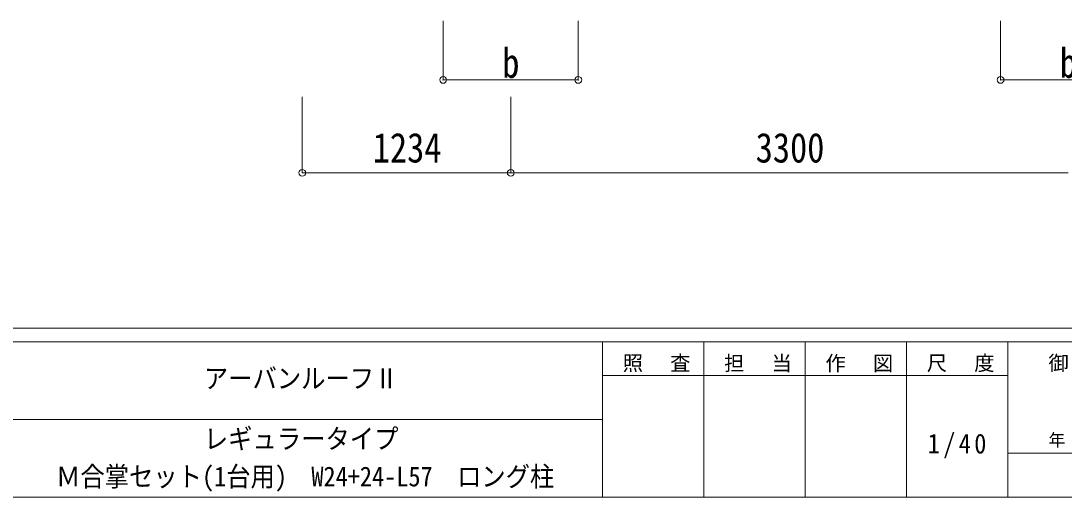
# Model space of a CAD drawing. Units: millimetres at full size, sheet at 1:40. Extents: x -11243 to 11243, y -7760 to 7760.
# Drawn here: x 158 to 6334, y -7760 to -4939 of the extents above; entities that cross this region are included whole.
import ezdxf
from ezdxf.enums import TextEntityAlignment as Align

# ---------------------------------------------------------------- set-up
doc = ezdxf.new("R2010")
doc.units = ezdxf.units.MM
doc.header["$LTSCALE"] = 40
doc.header["$PDMODE"] = 32
doc.header["$PDSIZE"] = 40
doc.layers.add('0-6_OTH_LINE', color=6, linetype='Continuous', lineweight=9)
doc.layers.add('F-0_240', color=7, linetype='Continuous', lineweight=9)
doc.styles.add('ＭＳ ゴシック', font='')
doc.styles.get('ＭＳ ゴシック').set_extended_font_data('MS Gothic')

msp = doc.modelspace()

# ---------------------------------------------------------------- linework, layer by layer
at = {"layer": '0-6_OTH_LINE'}
for p, q in [((2658.23, -5288.73), (2658.23, -4938.75)), ((3458.23, -5288.73), (3458.23, -4938.75)), ((5958.23, -5288.73), (5958.23, -4938.75)), ((2658.23, -5288.73), (3458.23, -5288.73)), ((5958.23, -5288.73), (6758.23, -5288.73)), ((1824.23, -5838.73), (1824.23, -5388.73)), ((3058.23, -5838.73), (3058.23, -5388.73)), ((3058.23, -5838.73), (1824.23, -5838.73)), ((6358.23, -5838.73), (3058.23, -5838.73))]:
    msp.add_line(p, q, dxfattribs=at)
for p in [(2658.23, -5288.73), (3458.23, -5288.73), (5958.23, -5288.73), (1824.23, -5838.73), (3058.23, -5838.73)]:
    msp.add_point(p, dxfattribs=at)
at = {"layer": 'F-0_240', "color": 5}
for p, q in [((-11242.74, -6760), (10677.26, -6760)), ((-11242.74, -6840), (7121.58, -6840)), ((3601.58, -6840), (3601.58, -7760)), ((4201.58, -6840), (4201.58, -7760)), ((4801.58, -6840), (4801.58, -7760)), ((5401.58, -6840), (5401.58, -7760)), ((6001.58, -6840), (6001.58, -7760)), ((3601.58, -7040), (6001.58, -7040)), ((-4598.42, -7300), (3601.58, -7300)), ((6001.58, -7500), (7121.58, -7500)), ((-11242.74, -7760), (10677.26, -7760))]:
    msp.add_line(p, q, dxfattribs=at)

# ---------------------------------------------------------------- texts
at = {"layer": '0-6_OTH_LINE', "color": 7, "style": 'ＭＳ ゴシック', "width": 0.85}
for s, p in [('b', (3008.23, -5328.73)), ('b', (6308.23, -5328.73)), ('1234', (2241.23, -5830.73)), ('3300', (4508.23, -5830.73))]:
    msp.add_text(s, height=176, dxfattribs=at).set_placement(p, align=Align.BOTTOM_LEFT)
at = {"layer": 'F-0_240', "style": 'ＭＳ ゴシック', "width": 0.9}
for s, p in [('アーバンルーフⅡ', (1241.58, -7150)), ('レギュラータイプ', (1241.58, -7507.84)), ('Ｍ合掌セット(1台用)\u3000W24+24-L57\u3000ロング柱', (366.58, -7731.34))]:
    msp.add_text(s, height=117.3, dxfattribs=at).set_placement(p, align=Align.BOTTOM_LEFT)
at = {"layer": 'F-0_240', "style": 'ＭＳ ゴシック'}
msp.add_text('年\u3000\u3000月\u3000\u3000日', height=73.31, dxfattribs=at).set_placement((6241.58, -7480), align=Align.BOTTOM_LEFT)
at = {"layer": 'F-0_240', "attachment_point": 7, "style": 'ＭＳ ゴシック'}
for s, insert, char_height in [('\\T1.17;照\u3000査', (3721.58, -7020), 87.98), ('\\T1.17;担\u3000当', (4321.58, -7020), 87.98), ('\\T1.17;作\u3000図', (4921.58, -7020), 87.98), ('\\T1.17;尺\u3000度', (5521.58, -7020), 87.98), ('\\T1.17;御受領印', (6241.58, -7020), 87.98), ('\\T1.28;\\W0.9;1/40', (5526.58, -7530), 117.3)]:
    msp.add_mtext(s, dxfattribs=dict(at, insert=insert, char_height=char_height))

doc.saveas('drawing.dxf')
